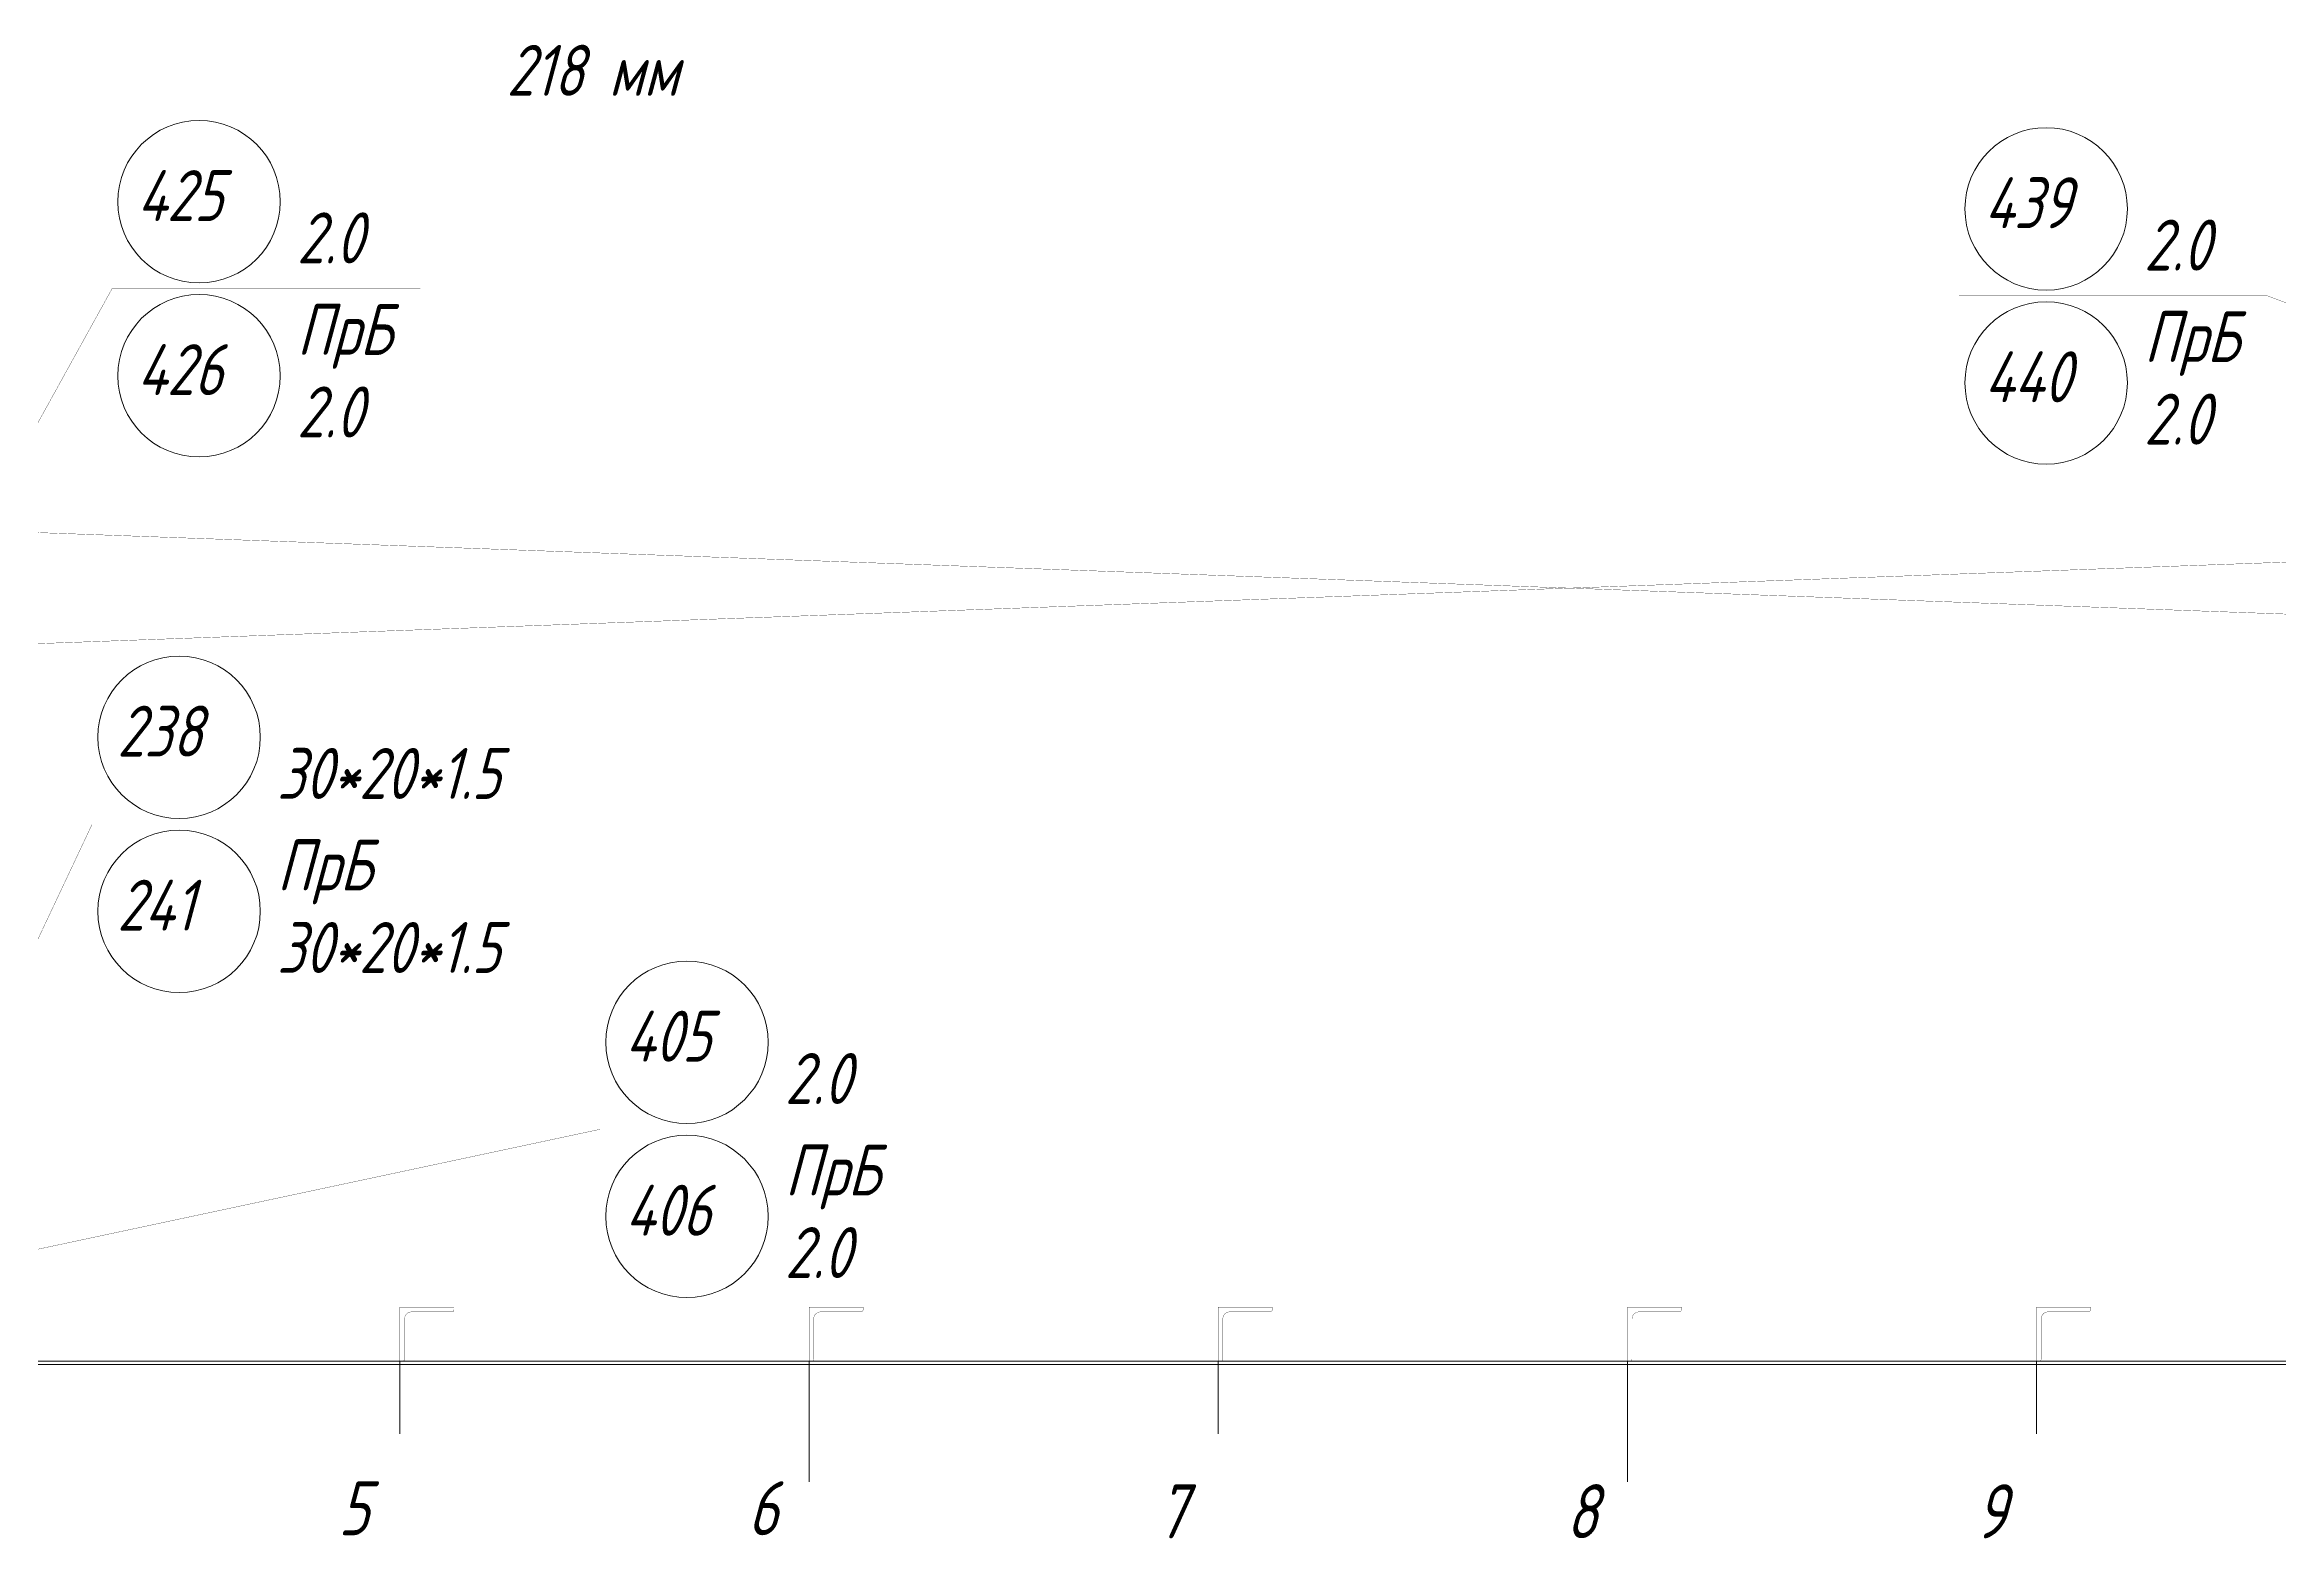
# Model space of a CAD drawing. Header units: millimetres. Extents: x 77380 to 135900, y -10260 to 17301.
# Drawn here: x 112249 to 113696, y 145 to 1112 of the extents above; entities that cross this region are included whole.
import ezdxf

# ---------------------------------------------------------------- set-up
doc = ezdxf.new("R2010")
doc.units = ezdxf.units.MM
for name, pattern in [('K5LT32768', [0]), ('K5LT32772', [0]), ('K5LT32780', [0]), ('K5LT32781', [0]), ('K5LT32790', [0])]:
    doc.linetypes.add(name, pattern=pattern)
doc.styles.add('KTEXTSTYLE', font='GOST_AU.SHX', dxfattribs={"width": 0.96, "height": 5})

msp = doc.modelspace()

# ---------------------------------------------------------------- linework, layer by layer
at = {"color": 1, "linetype": 'K5LT32781', "lineweight": 0, "true_color": 0xff0000}
for p, q in [((111233.948, 259.138), (115948.167, 259.138)), ((112478.948, 259.138), (112478.948, 212.263)), ((112743.948, 259.138), (112743.948, 181.013)), ((113008.948, 259.138), (113008.948, 212.263)), ((113273.948, 259.138), (113273.948, 181.013)), ((113538.948, 259.138), (113538.948, 212.263))]:
    msp.add_line(p, q, dxfattribs=at)
at = {"color": 3, "linetype": 'K5LT32768', "lineweight": 18, "true_color": 0x00ff00}
for p, q in [((115848.102, 259.138), (111958.948, 259.138)), ((115077.948, 257.138), (111958.948, 257.138))]:
    msp.add_line(p, q, dxfattribs=at)
at = {"color": 1, "linetype": 'K5LT32772', "true_color": 0xff0000, "const_width": 0.18}
for points in [[(112492.261, 953.779), (112292.464, 953.779), (112174.941, 741.236)], [(113488.824, 949.125), (113688.621, 949.125), (114273.458, 729.792)], [(112602.789, 606.917), (112279.562, 606.917), (112223.992, 489.073)], [(112808.304, 409.362), (112608.507, 409.362), (112177.362, 317.416)]]:
    msp.add_lwpolyline(points, dxfattribs=at)
at = {"color": 7, "linetype": 'K5LT32780', "const_width": 0.18}
msp.add_lwpolyline([(114233.948, 723.737), (114233.948, 796.039), (112238.946, 723.737), (112238.946, 796.039)], close=True, dxfattribs=at)
at = {"color": 8, "linetype": 'K5LT32790', "true_color": 0x808080, "const_width": 0.18}
for points in [[(112481.949, 260.638), (112481.949, 286.638, -0.41421356), (112486.449, 291.138), (112512.449, 291.138, 0.41421356), (112513.949, 292.638), (112513.949, 294.138), (112478.949, 294.138), (112478.949, 259.138), (112480.449, 259.138, 0.41421356)], [(112746.949, 260.638), (112746.949, 286.638, -0.41421356), (112751.449, 291.138), (112777.449, 291.138, 0.41421356), (112778.949, 292.638), (112778.949, 294.138), (112743.949, 294.138), (112743.949, 259.138), (112745.449, 259.138, 0.41421356)], [(113011.949, 260.638), (113011.949, 286.638, -0.41421356), (113016.449, 291.138), (113042.449, 291.138, 0.41421356), (113043.949, 292.638), (113043.949, 294.138), (113008.949, 294.138), (113008.949, 259.138), (113010.449, 259.138, 0.41421356)], [(113276.949, 260.638), (113276.949, 286.638, -0.41421356), (113281.449, 291.138), (113307.449, 291.138, 0.41421356), (113308.949, 292.638), (113308.949, 294.138), (113273.949, 294.138), (113273.949, 259.138), (113275.449, 259.138, 0.41421356)], [(113541.949, 260.638), (113541.949, 286.638, -0.41421356), (113546.449, 291.138), (113572.449, 291.138, 0.41421356), (113573.949, 292.638), (113573.949, 294.138), (113538.949, 294.138), (113538.949, 259.138), (113540.449, 259.138, 0.41421356)]]:
    msp.add_lwpolyline(points, format="xyb", close=True, dxfattribs=at)
at = {"color": 1, "linetype": 'K5LT32772', "lineweight": 18, "true_color": 0xff0000}
for centre in [(112348.824, 1010.139), (113545.184, 1005.485), (112348.824, 897.419), (113545.184, 892.765), (112335.922, 663.276), (112335.922, 550.557), (112664.867, 465.722), (112664.867, 353.002)]:
    msp.add_circle(centre, 52.603, dxfattribs=at)

# ---------------------------------------------------------------- texts
at = {"color": 7, "char_height": 2.5, "attachment_point": 1, "style": 'KTEXTSTYLE'}
for s, insert in [('{\\H13.2x;\\Q15;\\W0.965;\\C1;\\c255;218 мм}', (112548.061, 1111.719)), ('\\H3.5;\\W0.965;\\Q15;\\Q15;\\H33.00;{\\c255;425}', (112308.688, 1030.615)), ('\\H3.5;\\W0.965;\\Q15;\\Q15;\\H33.00;{\\c255;439}', (113505.048, 1025.961)), ('\\H3.5;\\W0.965;\\Q15;\\Q15;\\H33.00;{\\c255;2.0}', (112412.229, 1003.217)), ('\\H3.5;\\W0.965;\\Q15;\\Q15;\\H33.00;{\\c255;2.0}', (113608.589, 998.564)), ('\\H3.5;\\W0.965;\\Q15;\\Q15;\\H33.00;{\\c16711935;ПрБ}', (112412.229, 943.94)), ('\\H3.5;\\W0.965;\\Q15;\\Q15;\\H33.00;{\\c16711935;ПрБ}', (113608.589, 939.286)), ('\\H3.5;\\W0.965;\\Q15;\\Q15;\\H33.00;{\\c255;426}', (112308.688, 917.895)), ('\\H3.5;\\W0.965;\\Q15;\\Q15;\\H33.00;{\\c255;440}', (113505.048, 913.241)), ('\\H3.5;\\W0.965;\\Q15;\\Q15;\\H33.00;{\\c255;2.0}', (112412.229, 890.497)), ('\\H3.5;\\W0.965;\\Q15;\\Q15;\\H33.00;{\\c255;2.0}', (113608.589, 885.843)), ('\\H3.5;\\W0.965;\\Q15;\\Q15;\\H33.00;{\\c255;238}', (112295.786, 683.752)), ('\\H3.5;\\W0.965;\\Q15;\\Q15;\\H33.00;{\\c255;30*20*1.5}', (112399.327, 656.355)), ('\\H3.5;\\W0.965;\\Q15;\\Q15;\\H33.00;{\\c16711935;ПрБ}', (112399.327, 597.078)), ('\\H3.5;\\W0.965;\\Q15;\\Q15;\\H33.00;{\\c255;241}', (112295.786, 571.032)), ('\\H3.5;\\W0.965;\\Q15;\\Q15;\\H33.00;{\\c255;30*20*1.5}', (112399.327, 543.635)), ('\\H3.5;\\W0.965;\\Q15;\\Q15;\\H33.00;{\\c255;405}', (112624.731, 486.198)), ('\\H3.5;\\W0.965;\\Q15;\\Q15;\\H33.00;{\\c255;2.0}', (112728.272, 458.8)), ('\\H3.5;\\W0.965;\\Q15;\\Q15;\\H33.00;{\\c16711935;ПрБ}', (112728.272, 399.523)), ('\\H3.5;\\W0.965;\\Q15;\\Q15;\\H33.00;{\\c255;406}', (112624.731, 373.477)), ('\\H3.5;\\W0.965;\\Q15;\\Q15;\\H33.00;{\\c255;2.0}', (112728.272, 346.08))]:
    msp.add_mtext(s, dxfattribs=dict(at, insert=insert))
at = {"color": 7, "char_height": 2.5, "attachment_point": 1, "rotation": 359.999999, "style": 'KTEXTSTYLE'}
for s, insert in [('\\H3.5;\\W0.965;\\Q15;\\Q15;\\H35.00;{\\c255;5}', (112439.053, 181.501)), ('\\H3.5;\\W0.965;\\Q15;\\Q15;\\H35.00;{\\c255;6}', (112704.053, 181.501)), ('\\H3.5;\\W0.965;\\Q15;\\Q15;\\H35.00;{\\c255;7}', (112969.052, 179.503)), ('\\H3.5;\\W0.965;\\Q15;\\Q15;\\H35.00;{\\c255;8}', (113234.052, 179.503)), ('\\H3.5;\\W0.965;\\Q15;\\Q15;\\H35.00;{\\c255;9}', (113499.052, 179.503))]:
    msp.add_mtext(s, dxfattribs=dict(at, insert=insert))

doc.saveas('drawing.dxf')
